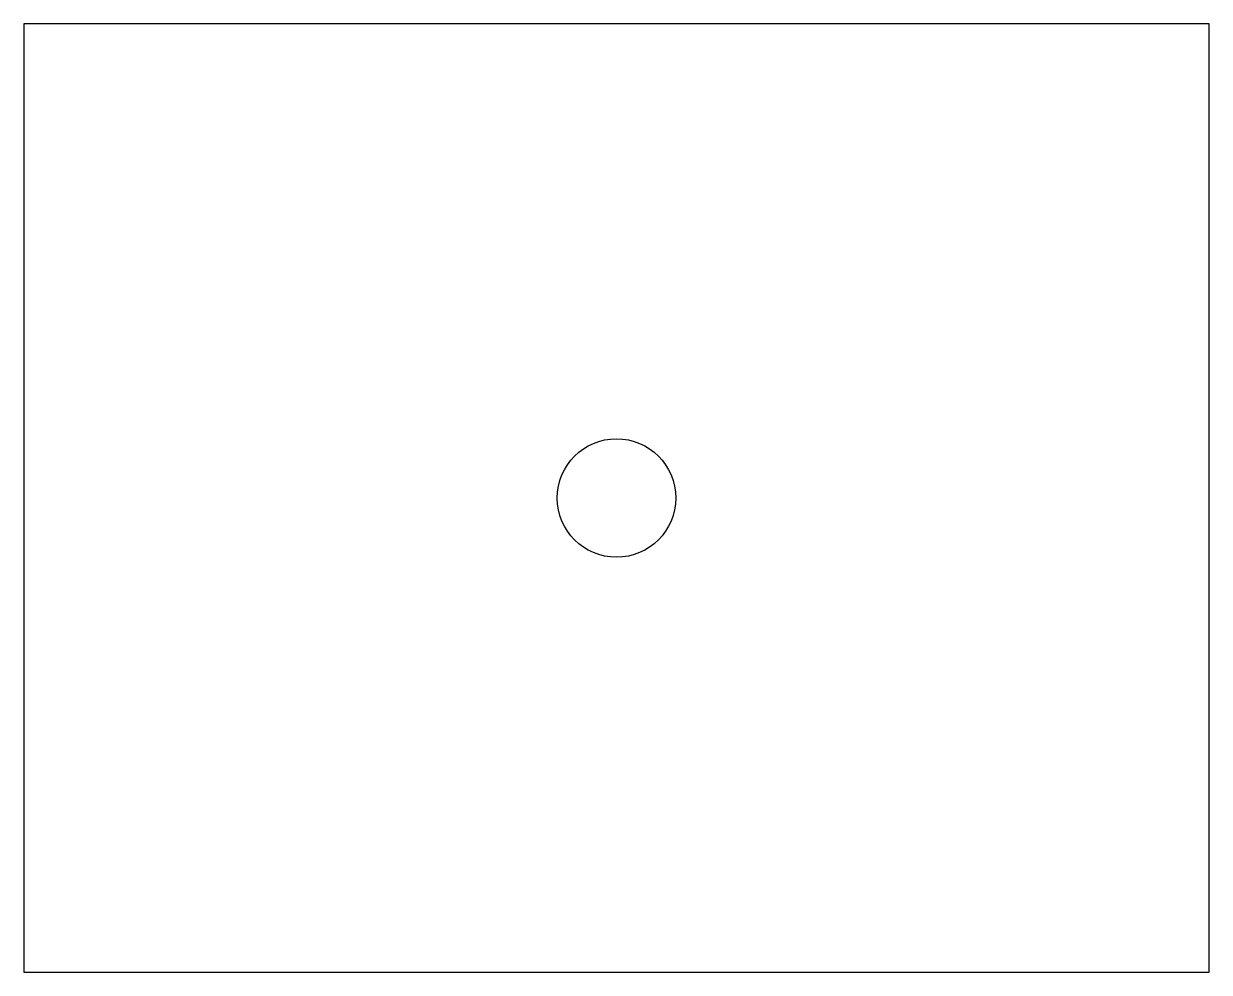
# Model space of a CAD drawing. Header units: millimetres. Extents: x -5 to 5, y 0 to 8.
import ezdxf

# ---------------------------------------------------------------- set-up
doc = ezdxf.new("R2010")
doc.units = ezdxf.units.MM
doc.layers.add('CUT_INNER', color=6, linetype='Continuous')
doc.layers.add('CUT_OUTER', color=1, linetype='Continuous')

msp = doc.modelspace()

# ---------------------------------------------------------------- linework, layer by layer
at = {"layer": 'CUT_INNER'}
msp.add_circle((0, 4), 0.5, dxfattribs=at)
at = {"layer": 'CUT_OUTER'}
msp.add_lwpolyline([(-5, 0), (5, 0), (5, 8), (-5, 8)], close=True, dxfattribs=at)

doc.saveas('drawing.dxf')
